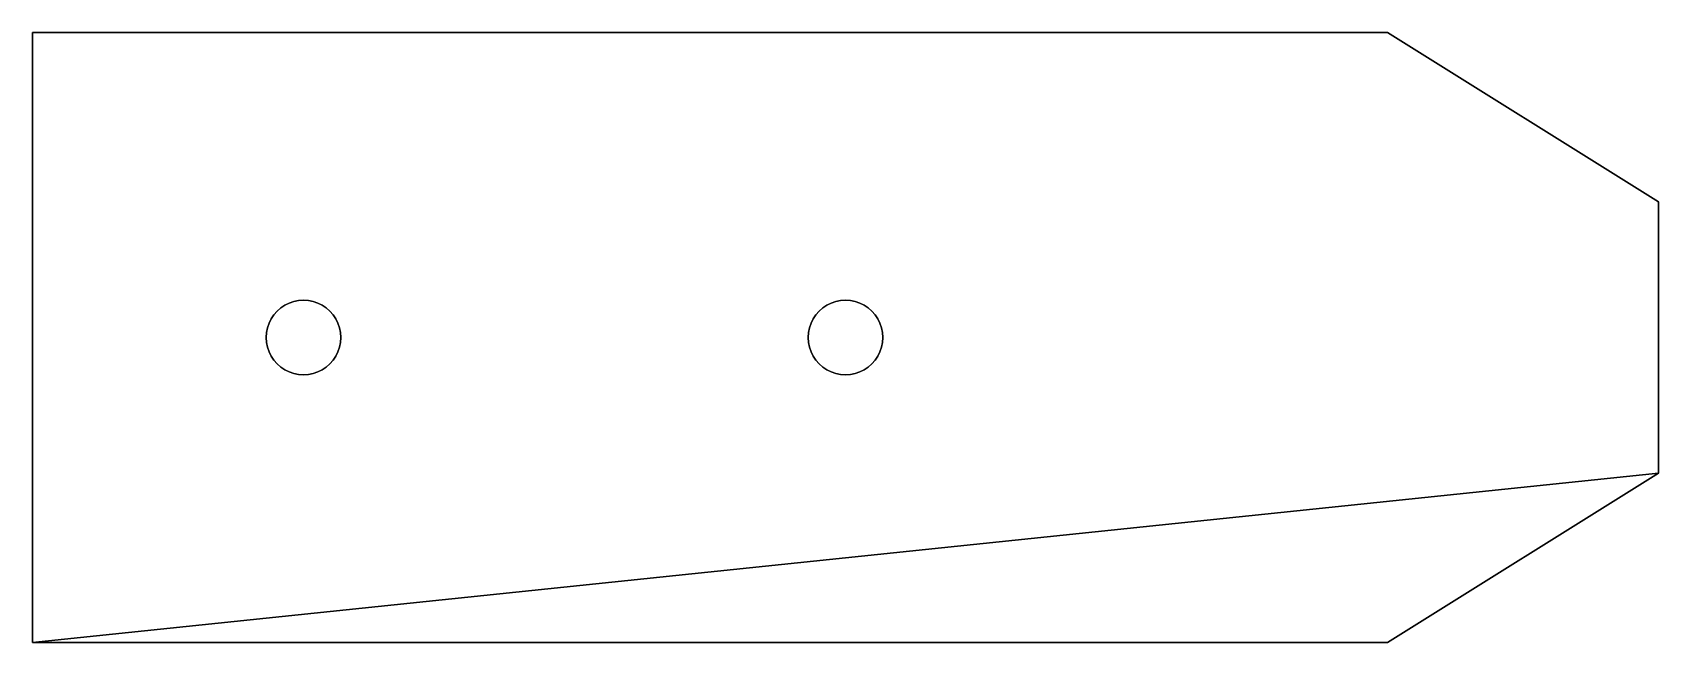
# Model space of a CAD drawing. Header units: millimetres. Extents: x 225 to 345, y 48 to 92.
import ezdxf

# ---------------------------------------------------------------- set-up
doc = ezdxf.new("R2010")
doc.units = ezdxf.units.MM
doc.layers.add('FORK_LH', color=7, linetype='CONTINUOUS')

msp = doc.modelspace()

# ---------------------------------------------------------------- linework, layer by layer
at = {"layer": 'FORK_LH'}
for points in [[(325, 92.5, -6), (225, 92.5, -6), (225, 92.5)], [(325, 92.5, -6), (225, 92.5), (325, 92.5)], [(225, 92.5, -6), (225, 47.5, -6), (225, 47.5)], [(225, 92.5, -6), (225, 47.5), (225, 92.5)], [(345, 80, -6), (325, 92.5, -6), (325, 92.5)], [(345, 80, -6), (325, 92.5), (345, 80)], [(345, 60, -6), (345, 80, -6), (345, 80)], [(345, 60, -6), (345, 80), (345, 60)], [(243.0555, 71.9445, -6), (243.3259, 72.1817, -6), (243.3259, 72.1817)], [(243.0555, 71.9445, -6), (243.3259, 72.1817), (243.0555, 71.9445)], [(243.3259, 72.1817, -6), (243.625, 72.3816, -6), (243.625, 72.3816)], [(243.3259, 72.1817, -6), (243.625, 72.3816), (243.3259, 72.1817)], [(243.625, 72.3816, -6), (243.9476, 72.5407, -6), (243.9476, 72.5407)], [(243.625, 72.3816, -6), (243.9476, 72.5407), (243.625, 72.3816)], [(243.9476, 72.5407, -6), (244.2883, 72.6563, -6), (244.2883, 72.6563)], [(243.9476, 72.5407, -6), (244.2883, 72.6563), (243.9476, 72.5407)], [(244.2883, 72.6563, -6), (244.6411, 72.7265, -6), (244.6411, 72.7265)], [(244.2883, 72.6563, -6), (244.6411, 72.7265), (244.2883, 72.6563)], [(244.6411, 72.7265, -6), (245, 72.75, -6), (245, 72.75)], [(244.6411, 72.7265, -6), (245, 72.75), (244.6411, 72.7265)], [(245, 72.75, -6), (245.3589, 72.7265, -6), (245.3589, 72.7265)], [(245, 72.75, -6), (245.3589, 72.7265), (245, 72.75)], [(245.3589, 72.7265, -6), (245.7117, 72.6563, -6), (245.7117, 72.6563)], [(245.3589, 72.7265, -6), (245.7117, 72.6563), (245.3589, 72.7265)], [(245.7117, 72.6563, -6), (246.0524, 72.5407, -6), (246.0524, 72.5407)], [(245.7117, 72.6563, -6), (246.0524, 72.5407), (245.7117, 72.6563)], [(246.0524, 72.5407, -6), (246.375, 72.3816, -6), (246.375, 72.3816)], [(246.0524, 72.5407, -6), (246.375, 72.3816), (246.0524, 72.5407)], [(246.375, 72.3816, -6), (246.6741, 72.1817, -6), (246.6741, 72.1817)], [(246.375, 72.3816, -6), (246.6741, 72.1817), (246.375, 72.3816)], [(246.6741, 72.1817, -6), (246.9445, 71.9445, -6), (246.9445, 71.9445)], [(246.6741, 72.1817, -6), (246.9445, 71.9445), (246.6741, 72.1817)], [(283.0555, 71.9445, -6), (283.3259, 72.1817, -6), (283.3259, 72.1817)], [(283.0555, 71.9445, -6), (283.3259, 72.1817), (283.0555, 71.9445)], [(283.3259, 72.1817, -6), (283.625, 72.3816, -6), (283.625, 72.3816)], [(283.3259, 72.1817, -6), (283.625, 72.3816), (283.3259, 72.1817)], [(283.625, 72.3816, -6), (283.9476, 72.5407, -6), (283.9476, 72.5407)], [(283.625, 72.3816, -6), (283.9476, 72.5407), (283.625, 72.3816)], [(283.9476, 72.5407, -6), (284.2882, 72.6563, -6), (284.2882, 72.6563)], [(283.9476, 72.5407, -6), (284.2882, 72.6563), (283.9476, 72.5407)], [(284.2882, 72.6563, -6), (284.6411, 72.7265, -6), (284.6411, 72.7265)], [(284.2882, 72.6563, -6), (284.6411, 72.7265), (284.2882, 72.6563)], [(284.6411, 72.7265, -6), (285, 72.75, -6), (285, 72.75)], [(284.6411, 72.7265, -6), (285, 72.75), (284.6411, 72.7265)], [(285, 72.75, -6), (285.3589, 72.7265, -6), (285.3589, 72.7265)], [(285, 72.75, -6), (285.3589, 72.7265), (285, 72.75)], [(285.3589, 72.7265, -6), (285.7118, 72.6563, -6), (285.7118, 72.6563)], [(285.3589, 72.7265, -6), (285.7118, 72.6563), (285.3589, 72.7265)], [(285.7118, 72.6563, -6), (286.0524, 72.5407, -6), (286.0524, 72.5407)], [(285.7118, 72.6563, -6), (286.0524, 72.5407), (285.7118, 72.6563)], [(286.0524, 72.5407, -6), (286.375, 72.3816, -6), (286.375, 72.3816)], [(286.0524, 72.5407, -6), (286.375, 72.3816), (286.0524, 72.5407)], [(286.375, 72.3816, -6), (286.6741, 72.1817, -6), (286.6741, 72.1817)], [(286.375, 72.3816, -6), (286.6741, 72.1817), (286.375, 72.3816)], [(286.6741, 72.1817, -6), (286.9445, 71.9445, -6), (286.9445, 71.9445)], [(286.6741, 72.1817, -6), (286.9445, 71.9445), (286.6741, 72.1817)], [(242.3437, 70.7118, -6), (242.4593, 71.0524, -6), (242.4593, 71.0524)], [(242.3437, 70.7118, -6), (242.4593, 71.0524), (242.3437, 70.7118)], [(242.4593, 71.0524, -6), (242.6184, 71.375, -6), (242.6184, 71.375)], [(242.4593, 71.0524, -6), (242.6184, 71.375), (242.4593, 71.0524)], [(242.6184, 71.375, -6), (242.8183, 71.6741, -6), (242.8183, 71.6741)], [(242.6184, 71.375, -6), (242.8183, 71.6741), (242.6184, 71.375)], [(242.8183, 71.6741, -6), (243.0555, 71.9445, -6), (243.0555, 71.9445)], [(242.8183, 71.6741, -6), (243.0555, 71.9445), (242.8183, 71.6741)], [(246.9445, 71.9445, -6), (247.1817, 71.6741, -6), (247.1817, 71.6741)], [(246.9445, 71.9445, -6), (247.1817, 71.6741), (246.9445, 71.9445)], [(247.1817, 71.6741, -6), (247.3816, 71.375, -6), (247.3816, 71.375)], [(247.1817, 71.6741, -6), (247.3816, 71.375), (247.1817, 71.6741)], [(247.3816, 71.375, -6), (247.5407, 71.0524, -6), (247.5407, 71.0524)], [(247.3816, 71.375, -6), (247.5407, 71.0524), (247.3816, 71.375)], [(247.5407, 71.0524, -6), (247.6563, 70.7118, -6), (247.6563, 70.7118)], [(247.5407, 71.0524, -6), (247.6563, 70.7118), (247.5407, 71.0524)], [(282.3437, 70.7118, -6), (282.4593, 71.0524, -6), (282.4593, 71.0524)], [(282.3437, 70.7118, -6), (282.4593, 71.0524), (282.3437, 70.7118)], [(282.4593, 71.0524, -6), (282.6184, 71.375, -6), (282.6184, 71.375)], [(282.4593, 71.0524, -6), (282.6184, 71.375), (282.4593, 71.0524)], [(282.6184, 71.375, -6), (282.8183, 71.6741, -6), (282.8183, 71.6741)], [(282.6184, 71.375, -6), (282.8183, 71.6741), (282.6184, 71.375)], [(282.8183, 71.6741, -6), (283.0555, 71.9445, -6), (283.0555, 71.9445)], [(282.8183, 71.6741, -6), (283.0555, 71.9445), (282.8183, 71.6741)], [(286.9445, 71.9445, -6), (287.1817, 71.6741, -6), (287.1817, 71.6741)], [(286.9445, 71.9445, -6), (287.1817, 71.6741), (286.9445, 71.9445)], [(287.1817, 71.6741, -6), (287.3816, 71.375, -6), (287.3816, 71.375)], [(287.1817, 71.6741, -6), (287.3816, 71.375), (287.1817, 71.6741)], [(287.3816, 71.375, -6), (287.5407, 71.0524, -6), (287.5407, 71.0524)], [(287.3816, 71.375, -6), (287.5407, 71.0524), (287.3816, 71.375)], [(287.5407, 71.0524, -6), (287.6563, 70.7118, -6), (287.6563, 70.7118)], [(287.5407, 71.0524, -6), (287.6563, 70.7118), (287.5407, 71.0524)], [(242.25, 70, -6), (242.2735, 70.3589, -6), (242.2735, 70.3589)], [(242.25, 70, -6), (242.2735, 70.3589), (242.25, 70)], [(242.2735, 69.6411, -6), (242.25, 70, -6), (242.25, 70)], [(242.2735, 69.6411, -6), (242.25, 70), (242.2735, 69.6411)], [(242.2735, 70.3589, -6), (242.3437, 70.7118, -6), (242.3437, 70.7118)], [(242.2735, 70.3589, -6), (242.3437, 70.7118), (242.2735, 70.3589)], [(242.3437, 69.2882, -6), (242.2735, 69.6411, -6), (242.2735, 69.6411)], [(242.3437, 69.2882, -6), (242.2735, 69.6411), (242.3437, 69.2882)], [(247.6563, 70.7118, -6), (247.7265, 70.3589, -6), (247.7265, 70.3589)], [(247.6563, 70.7118, -6), (247.7265, 70.3589), (247.6563, 70.7118)], [(247.7265, 69.6411, -6), (247.6563, 69.2882, -6), (247.6563, 69.2882)], [(247.7265, 69.6411, -6), (247.6563, 69.2882), (247.7265, 69.6411)], [(247.7265, 70.3589, -6), (247.75, 70, -6), (247.75, 70)], [(247.7265, 70.3589, -6), (247.75, 70), (247.7265, 70.3589)], [(247.75, 70, -6), (247.7265, 69.6411, -6), (247.7265, 69.6411)], [(247.75, 70, -6), (247.7265, 69.6411), (247.75, 70)], [(282.25, 70, -6), (282.2735, 70.3589, -6), (282.2735, 70.3589)], [(282.25, 70, -6), (282.2735, 70.3589), (282.25, 70)], [(282.2735, 69.6411, -6), (282.25, 70, -6), (282.25, 70)], [(282.2735, 69.6411, -6), (282.25, 70), (282.2735, 69.6411)], [(282.2735, 70.3589, -6), (282.3437, 70.7118, -6), (282.3437, 70.7118)], [(282.2735, 70.3589, -6), (282.3437, 70.7118), (282.2735, 70.3589)], [(282.3437, 69.2882, -6), (282.2735, 69.6411, -6), (282.2735, 69.6411)], [(282.3437, 69.2882, -6), (282.2735, 69.6411), (282.3437, 69.2882)], [(287.6563, 70.7118, -6), (287.7265, 70.3589, -6), (287.7265, 70.3589)], [(287.6563, 70.7118, -6), (287.7265, 70.3589), (287.6563, 70.7118)], [(287.7265, 69.6411, -6), (287.6563, 69.2882, -6), (287.6563, 69.2882)], [(287.7265, 69.6411, -6), (287.6563, 69.2882), (287.7265, 69.6411)], [(287.7265, 70.3589, -6), (287.75, 70, -6), (287.75, 70)], [(287.7265, 70.3589, -6), (287.75, 70), (287.7265, 70.3589)], [(287.75, 70, -6), (287.7265, 69.6411, -6), (287.7265, 69.6411)], [(287.75, 70, -6), (287.7265, 69.6411), (287.75, 70)], [(242.4593, 68.9476, -6), (242.3437, 69.2882, -6), (242.3437, 69.2882)], [(242.4593, 68.9476, -6), (242.3437, 69.2882), (242.4593, 68.9476)], [(242.6184, 68.625, -6), (242.4593, 68.9476, -6), (242.4593, 68.9476)], [(242.6184, 68.625, -6), (242.4593, 68.9476), (242.6184, 68.625)], [(242.8183, 68.3259, -6), (242.6184, 68.625, -6), (242.6184, 68.625)], [(242.8183, 68.3259, -6), (242.6184, 68.625), (242.8183, 68.3259)], [(247.3816, 68.625, -6), (247.1817, 68.3259, -6), (247.1817, 68.3259)], [(247.3816, 68.625, -6), (247.1817, 68.3259), (247.3816, 68.625)], [(247.5407, 68.9476, -6), (247.3816, 68.625, -6), (247.3816, 68.625)], [(247.5407, 68.9476, -6), (247.3816, 68.625), (247.5407, 68.9476)], [(247.6563, 69.2882, -6), (247.5407, 68.9476, -6), (247.5407, 68.9476)], [(247.6563, 69.2882, -6), (247.5407, 68.9476), (247.6563, 69.2882)], [(282.4593, 68.9476, -6), (282.3437, 69.2882, -6), (282.3437, 69.2882)], [(282.4593, 68.9476, -6), (282.3437, 69.2882), (282.4593, 68.9476)], [(282.6184, 68.625, -6), (282.4593, 68.9476, -6), (282.4593, 68.9476)], [(282.6184, 68.625, -6), (282.4593, 68.9476), (282.6184, 68.625)], [(282.8183, 68.3259, -6), (282.6184, 68.625, -6), (282.6184, 68.625)], [(282.8183, 68.3259, -6), (282.6184, 68.625), (282.8183, 68.3259)], [(287.3816, 68.625, -6), (287.1817, 68.3259, -6), (287.1817, 68.3259)], [(287.3816, 68.625, -6), (287.1817, 68.3259), (287.3816, 68.625)], [(287.5407, 68.9476, -6), (287.3816, 68.625, -6), (287.3816, 68.625)], [(287.5407, 68.9476, -6), (287.3816, 68.625), (287.5407, 68.9476)], [(287.6563, 69.2882, -6), (287.5407, 68.9476, -6), (287.5407, 68.9476)], [(287.6563, 69.2882, -6), (287.5407, 68.9476), (287.6563, 69.2882)], [(243.0555, 68.0555, -6), (242.8183, 68.3259, -6), (242.8183, 68.3259)], [(243.0555, 68.0555, -6), (242.8183, 68.3259), (243.0555, 68.0555)], [(243.3259, 67.8183, -6), (243.0555, 68.0555, -6), (243.0555, 68.0555)], [(243.3259, 67.8183, -6), (243.0555, 68.0555), (243.3259, 67.8183)], [(243.625, 67.6184, -6), (243.3259, 67.8183, -6), (243.3259, 67.8183)], [(243.625, 67.6184, -6), (243.3259, 67.8183), (243.625, 67.6184)], [(243.9476, 67.4593, -6), (243.625, 67.6184, -6), (243.625, 67.6184)], [(243.9476, 67.4593, -6), (243.625, 67.6184), (243.9476, 67.4593)], [(244.2883, 67.3437, -6), (243.9476, 67.4593, -6), (243.9476, 67.4593)], [(244.2883, 67.3437, -6), (243.9476, 67.4593), (244.2883, 67.3437)], [(244.6411, 67.2735, -6), (244.2883, 67.3437, -6), (244.2883, 67.3437)], [(244.6411, 67.2735, -6), (244.2883, 67.3437), (244.6411, 67.2735)], [(245, 67.25, -6), (244.6411, 67.2735, -6), (244.6411, 67.2735)], [(245, 67.25, -6), (244.6411, 67.2735), (245, 67.25)], [(245.3589, 67.2735, -6), (245, 67.25, -6), (245, 67.25)], [(245.3589, 67.2735, -6), (245, 67.25), (245.3589, 67.2735)], [(245.7117, 67.3437, -6), (245.3589, 67.2735, -6), (245.3589, 67.2735)], [(245.7117, 67.3437, -6), (245.3589, 67.2735), (245.7117, 67.3437)], [(246.0524, 67.4593, -6), (245.7117, 67.3437, -6), (245.7117, 67.3437)], [(246.0524, 67.4593, -6), (245.7117, 67.3437), (246.0524, 67.4593)], [(246.375, 67.6184, -6), (246.0524, 67.4593, -6), (246.0524, 67.4593)], [(246.375, 67.6184, -6), (246.0524, 67.4593), (246.375, 67.6184)], [(246.6741, 67.8183, -6), (246.375, 67.6184, -6), (246.375, 67.6184)], [(246.6741, 67.8183, -6), (246.375, 67.6184), (246.6741, 67.8183)], [(246.9445, 68.0555, -6), (246.6741, 67.8183, -6), (246.6741, 67.8183)], [(246.9445, 68.0555, -6), (246.6741, 67.8183), (246.9445, 68.0555)], [(247.1817, 68.3259, -6), (246.9445, 68.0555, -6), (246.9445, 68.0555)], [(247.1817, 68.3259, -6), (246.9445, 68.0555), (247.1817, 68.3259)], [(283.0555, 68.0555, -6), (282.8183, 68.3259, -6), (282.8183, 68.3259)], [(283.0555, 68.0555, -6), (282.8183, 68.3259), (283.0555, 68.0555)], [(283.3259, 67.8183, -6), (283.0555, 68.0555, -6), (283.0555, 68.0555)], [(283.3259, 67.8183, -6), (283.0555, 68.0555), (283.3259, 67.8183)], [(283.625, 67.6184, -6), (283.3259, 67.8183, -6), (283.3259, 67.8183)], [(283.625, 67.6184, -6), (283.3259, 67.8183), (283.625, 67.6184)], [(283.9476, 67.4593, -6), (283.625, 67.6184, -6), (283.625, 67.6184)], [(283.9476, 67.4593, -6), (283.625, 67.6184), (283.9476, 67.4593)], [(284.2882, 67.3437, -6), (283.9476, 67.4593, -6), (283.9476, 67.4593)], [(284.2882, 67.3437, -6), (283.9476, 67.4593), (284.2882, 67.3437)], [(284.6411, 67.2735, -6), (284.2882, 67.3437, -6), (284.2882, 67.3437)], [(284.6411, 67.2735, -6), (284.2882, 67.3437), (284.6411, 67.2735)], [(285, 67.25, -6), (284.6411, 67.2735, -6), (284.6411, 67.2735)], [(285, 67.25, -6), (284.6411, 67.2735), (285, 67.25)], [(285.3589, 67.2735, -6), (285, 67.25, -6), (285, 67.25)], [(285.3589, 67.2735, -6), (285, 67.25), (285.3589, 67.2735)], [(285.7118, 67.3437, -6), (285.3589, 67.2735, -6), (285.3589, 67.2735)], [(285.7118, 67.3437, -6), (285.3589, 67.2735), (285.7118, 67.3437)], [(286.0524, 67.4593, -6), (285.7118, 67.3437, -6), (285.7118, 67.3437)], [(286.0524, 67.4593, -6), (285.7118, 67.3437), (286.0524, 67.4593)], [(286.375, 67.6184, -6), (286.0524, 67.4593, -6), (286.0524, 67.4593)], [(286.375, 67.6184, -6), (286.0524, 67.4593), (286.375, 67.6184)], [(286.6741, 67.8183, -6), (286.375, 67.6184, -6), (286.375, 67.6184)], [(286.6741, 67.8183, -6), (286.375, 67.6184), (286.6741, 67.8183)], [(286.9445, 68.0555, -6), (286.6741, 67.8183, -6), (286.6741, 67.8183)], [(286.9445, 68.0555, -6), (286.6741, 67.8183), (286.9445, 68.0555)], [(287.1817, 68.3259, -6), (286.9445, 68.0555, -6), (286.9445, 68.0555)], [(287.1817, 68.3259, -6), (286.9445, 68.0555), (287.1817, 68.3259)], [(225, 47.5), (325, 47.5), (345, 60)], [(225, 47.5, -6), (345, 60, -6), (325, 47.5, -6)], [(325, 47.5, -6), (345, 60, -6), (345, 60)], [(325, 47.5, -6), (345, 60), (325, 47.5)], [(225, 47.5, -6), (325, 47.5, -6), (325, 47.5)], [(225, 47.5, -6), (325, 47.5), (225, 47.5)]]:
    msp.add_3dface(points, dxfattribs=at)

doc.saveas('drawing.dxf')
